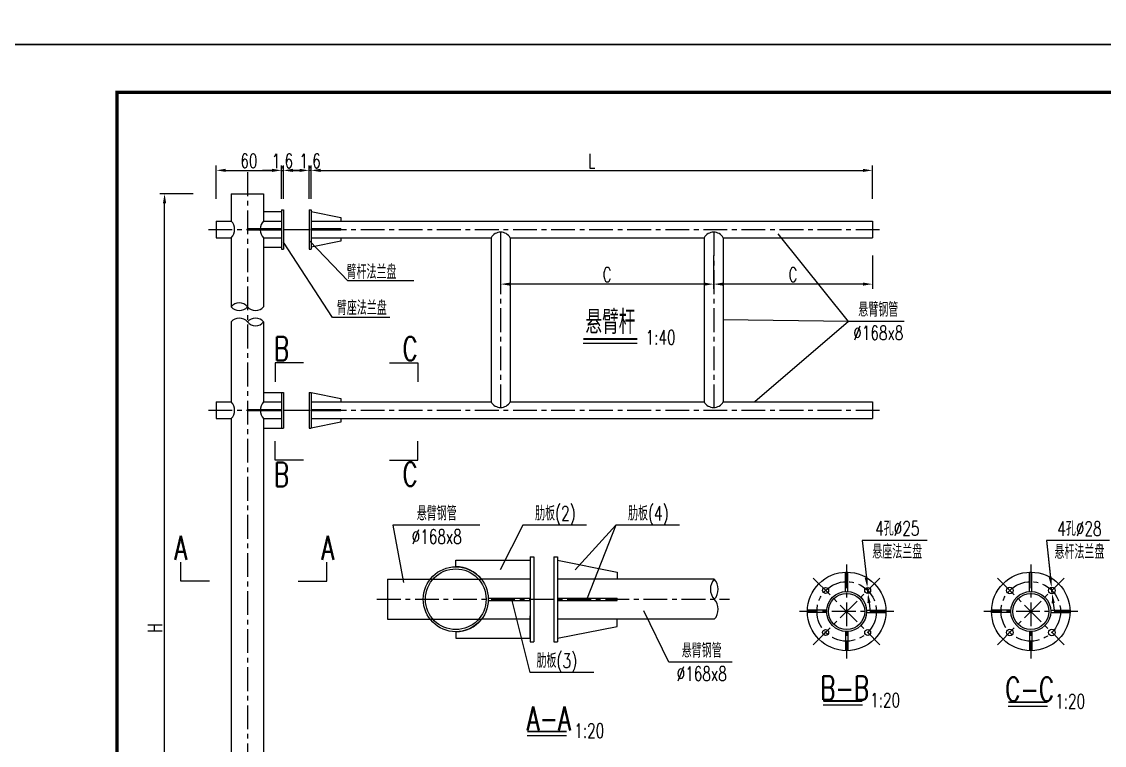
# Model space of a CAD drawing. Extents: x 4349 to 271026, y -15323 to -8945.
# Drawn here: x 4936.9 to 5164.3, y -14497.1 to -14345.1 of the extents above; entities that cross this region are included whole.
import ezdxf
from ezdxf.enums import TextEntityAlignment as Align

# ---------------------------------------------------------------- set-up
doc = ezdxf.new("R2010")
doc.units = 0
doc.header["$LTSCALE"] = 2
doc.header["$PDMODE"] = 32
doc.header["$PDSIZE"] = 0.3
doc.linetypes.add('CENTERX2', pattern=[4, 2.5, -0.5, 0.5, -0.5])
doc.layers.get('DEFPOINTS').update_dxf_attribs({"linetype": 'CONTINUOUS'})
for name, color, linetype in [('中线', 2, 'CENTERX2'), ('图框', 7, 'CONTINUOUS'), ('尺寸标注', 4, 'CONTINUOUS'), ('文字', 7, 'CONTINUOUS'), ('文字符号', 7, 'CONTINUOUS'), ('结构1', 1, 'CONTINUOUS'), ('结构2', 7, 'CONTINUOUS')]:
    doc.layers.add(name, color=color, linetype=linetype)
doc.styles.get("Standard").update_dxf_attribs({"font": 'simplex1.shx', "width": 0.7, "bigfont": 'hztxt.shx'})
doc.dimstyles.new('1：10', dxfattribs={"dimtxt": 3, "dimasz": 2, "dimexe": 1, "dimexo": 1, "dimgap": 0.5, "dimtad": 1, "dimrnd": 0.0095, "dimdsep": 46, "dimtxsty": 'Standard', "dimcen": 0.09, "dimclrd": 256, "dimclre": 256, "dimadec": 0, "dimazin": 0, "dimtfac": 1, "dimtix": 1, "dimtmove": 2, "dimatfit": 3, "dimfxl": 0, "dimtolj": 1, "dimtzin": 0, "dimarcsym": 0})
doc.dimstyles.new('1：20', dxfattribs={"dimtxt": 3, "dimasz": 2, "dimexe": 1, "dimexo": 1, "dimgap": 0.5, "dimtad": 1, "dimlfac": 2, "dimrnd": 0.0095, "dimdsep": 46, "dimtxsty": 'Standard', "dimcen": 0.09, "dimclrd": 256, "dimclre": 256, "dimclrt": 256, "dimadec": 0, "dimazin": 0, "dimtfac": 1, "dimtix": 1, "dimtmove": 2, "dimatfit": 3, "dimfxl": 0, "dimtolj": 1, "dimtzin": 0, "dimarcsym": 0})
doc.dimstyles.new('比例1：40', dxfattribs={"dimtxt": 3, "dimasz": 2, "dimexe": 1, "dimexo": 1, "dimgap": 0.5, "dimtad": 1, "dimdec": 0, "dimlfac": 4, "dimzin": 13, "dimdsep": 46, "dimtxsty": 'Standard', "dimcen": -0.09, "dimclrd": 256, "dimclre": 256, "dimclrt": 256, "dimaunit": 1, "dimadec": 0, "dimazin": 0, "dimtfac": 0.0005, "dimtdec": 0, "dimtix": 1, "dimtmove": 2, "dimatfit": 3, "dimfxl": 0, "dimtolj": 1, "dimtzin": 13, "dimarcsym": 0})

# ---------------------------------------------------------------- blocks, each defined once
blk = doc.blocks.new('*D871')
at = {"layer": 'DEFPOINTS', "color": 0, "linetype": 'Continuous'}
for p in [(4991.46, -14376.32), (4977.76, -14386.98), (4991.46, -14386.98)]:
    blk.add_point(p, dxfattribs=at)
at = {"layer": '尺寸标注', "linetype": 'Continuous', "lineweight": -2}
for p, q in [((4977.76, -14382.32), (4977.76, -14375.32)), ((4979.76, -14376.32), (4989.46, -14376.32)), ((4991.46, -14382.32), (4991.46, -14375.32))]:
    blk.add_line(p, q, dxfattribs=at)
at = {"layer": '尺寸标注', "linetype": 'Continuous'}
for points in [[(4979.76, -14375.99), (4979.76, -14376.65), (4977.76, -14376.32)], [(4989.46, -14375.99), (4989.46, -14376.65), (4991.46, -14376.32)]]:
    blk.add_solid(points, dxfattribs=at)
at = {"layer": '尺寸标注', "linetype": 'Continuous', "insert": (4984.61, -14374.32), "char_height": 3, "attachment_point": 5}
blk.add_mtext('\\A1;60', dxfattribs=at)
blk = doc.blocks.new('*D838')
at = {"layer": 'DEFPOINTS', "color": 0, "linetype": 'Continuous'}
for p in [(4966.88, -14381.23), (4980.88, -14381.23), (4966.88, -14563.73)]:
    blk.add_point(p, dxfattribs=at)
at = {"layer": '尺寸标注', "linetype": 'Continuous', "lineweight": -2}
for p, q in [((4972.88, -14381.23), (4965.88, -14381.23)), ((4966.88, -14561.73), (4966.88, -14383.23)), ((4966.88, -14563.73), (4965.88, -14563.73))]:
    blk.add_line(p, q, dxfattribs=at)
at = {"layer": '尺寸标注', "linetype": 'Continuous'}
for points in [[(4966.55, -14383.23), (4967.22, -14383.23), (4966.88, -14381.23)], [(4966.55, -14561.73), (4967.22, -14561.73), (4966.88, -14563.73)]]:
    blk.add_solid(points, dxfattribs=at)
at = {"layer": '尺寸标注', "color": 0, "linetype": 'Continuous', "insert": (4964.88, -14472.48), "char_height": 3, "attachment_point": 5, "rotation": 90}
blk.add_mtext('\\A1;H', dxfattribs=at)
blk = doc.blocks.new('*D839')
at = {"layer": 'DEFPOINTS', "color": 0, "linetype": 'Continuous'}
for p in [(5115.61, -14376.33), (4997.66, -14384.61), (5115.61, -14386.98)]:
    blk.add_point(p, dxfattribs=at)
at = {"layer": '尺寸标注', "linetype": 'Continuous', "lineweight": -2}
for p, q in [((4997.66, -14382.33), (4997.66, -14375.33)), ((4999.66, -14376.33), (5113.61, -14376.33)), ((5115.61, -14382.33), (5115.61, -14375.33))]:
    blk.add_line(p, q, dxfattribs=at)
at = {"layer": '尺寸标注', "linetype": 'Continuous'}
for points in [[(4999.66, -14376), (4999.66, -14376.66), (4997.66, -14376.33)], [(5113.61, -14376), (5113.61, -14376.66), (5115.61, -14376.33)]]:
    blk.add_solid(points, dxfattribs=at)
at = {"layer": '尺寸标注', "linetype": 'Continuous', "insert": (5056.63, -14374.33), "char_height": 3, "attachment_point": 5}
blk.add_mtext('\\A1;L', dxfattribs=at)
blk = doc.blocks.new('*D840')
at = {"layer": 'DEFPOINTS', "color": 0, "linetype": 'Continuous'}
for p in [(4997.26, -14376.33), (4997.26, -14384.61), (4997.66, -14384.61)]:
    blk.add_point(p, dxfattribs=at)
at = {"layer": '尺寸标注', "linetype": 'Continuous', "lineweight": -2}
for p, q in [((4995.26, -14376.33), (4993.26, -14376.33)), ((4997.26, -14382.33), (4997.26, -14375.33)), ((4997.66, -14376.33), (4997.26, -14376.33)), ((4997.66, -14382.33), (4997.66, -14375.33)), ((4999.66, -14376.33), (5001.66, -14376.33))]:
    blk.add_line(p, q, dxfattribs=at)
at = {"layer": '尺寸标注', "linetype": 'Continuous'}
for points in [[(4995.26, -14376), (4995.26, -14376.66), (4997.26, -14376.33)], [(4999.66, -14376), (4999.66, -14376.66), (4997.66, -14376.33)]]:
    blk.add_solid(points, dxfattribs=at)
at = {"layer": '尺寸标注', "linetype": 'Continuous', "insert": (4997.46, -14374.33), "char_height": 3, "attachment_point": 5}
blk.add_mtext('\\A1;1.6', dxfattribs=at)
blk = doc.blocks.new('*D841')
at = {"layer": 'DEFPOINTS', "color": 0, "linetype": 'Continuous'}
for p in [(4991.86, -14376.33), (4991.46, -14384.61), (4991.86, -14384.61)]:
    blk.add_point(p, dxfattribs=at)
at = {"layer": '尺寸标注', "linetype": 'Continuous', "lineweight": -2}
for p, q in [((4989.46, -14376.33), (4987.46, -14376.33)), ((4991.46, -14382.33), (4991.46, -14375.33)), ((4991.46, -14376.33), (4991.86, -14376.33)), ((4991.86, -14382.33), (4991.86, -14375.33)), ((4993.86, -14376.33), (4995.86, -14376.33))]:
    blk.add_line(p, q, dxfattribs=at)
at = {"layer": '尺寸标注', "linetype": 'Continuous'}
for points in [[(4989.46, -14376), (4989.46, -14376.66), (4991.46, -14376.33)], [(4993.86, -14376), (4993.86, -14376.66), (4991.86, -14376.33)]]:
    blk.add_solid(points, dxfattribs=at)
at = {"layer": '尺寸标注', "linetype": 'Continuous', "insert": (4991.66, -14374.33), "char_height": 3, "attachment_point": 5}
blk.add_mtext('\\A1;1.6', dxfattribs=at)
blk = doc.blocks.new('*D713')
at = {"layer": 'DEFPOINTS', "color": 0, "linetype": 'Continuous'}
for p in [(5082.26, -14389.31), (5115.61, -14390.48), (5082.26, -14400.23)]:
    blk.add_point(p, dxfattribs=at)
at = {"layer": '尺寸标注', "linetype": 'Continuous', "lineweight": -2}
for p, q in [((5082.26, -14394.23), (5082.26, -14401.23)), ((5115.61, -14394.23), (5115.61, -14401.23)), ((5113.61, -14400.23), (5084.26, -14400.23))]:
    blk.add_line(p, q, dxfattribs=at)
at = {"layer": '尺寸标注', "linetype": 'Continuous'}
for points in [[(5084.26, -14399.9), (5084.26, -14400.56), (5082.26, -14400.23)], [(5113.61, -14399.9), (5113.61, -14400.56), (5115.61, -14400.23)]]:
    blk.add_solid(points, dxfattribs=at)
at = {"layer": '尺寸标注', "linetype": 'Continuous', "insert": (5098.94, -14398.23), "char_height": 3, "attachment_point": 5}
blk.add_mtext('\\A1;C', dxfattribs=at)
blk = doc.blocks.new('*D714')
at = {"layer": 'DEFPOINTS', "color": 0, "linetype": 'Continuous'}
for p in [(5037.5, -14389.31), (5082.26, -14389.31), (5037.5, -14400.23)]:
    blk.add_point(p, dxfattribs=at)
at = {"layer": '尺寸标注', "linetype": 'Continuous', "lineweight": -2}
for p, q in [((5037.5, -14394.23), (5037.5, -14401.23)), ((5082.26, -14394.23), (5082.26, -14401.23)), ((5080.26, -14400.23), (5039.5, -14400.23))]:
    blk.add_line(p, q, dxfattribs=at)
at = {"layer": '尺寸标注', "linetype": 'Continuous'}
for points in [[(5039.5, -14399.9), (5039.5, -14400.56), (5037.5, -14400.23)], [(5080.26, -14399.9), (5080.26, -14400.56), (5082.26, -14400.23)]]:
    blk.add_solid(points, dxfattribs=at)
at = {"layer": '尺寸标注', "linetype": 'Continuous', "insert": (5059.88, -14398.23), "char_height": 3, "attachment_point": 5}
blk.add_mtext('\\A1;C', dxfattribs=at)
blk = doc.blocks.new('12345')
at = {"layer": '图框'}
blk.add_lwpolyline([(4926.93, -9362.88), (4926.93, -9065.88), (4506.93, -9065.88), (4506.93, -9362.88)], close=True, dxfattribs=at)
blk = doc.blocks.new('123456')
at = {"layer": '图框', "linetype": 'Continuous'}
blk.add_blockref('12345', (0, -2522.15), dxfattribs=at)

msp = doc.modelspace()

# ---------------------------------------------------------------- linework, layer by layer
at = {"layer": '中线'}
for p, q in [((4984.29655, -14376.73084), (4984.29655, -14590.64948)), ((4976.10905, -14388.73132), (5117.10974, -14388.73132)), ((5037.49904, -14389.30883), (5037.49904, -14426.1538)), ((5082.2606, -14389.30883), (5082.2606, -14426.1538)), ((4976.10905, -14426.73132), (5117.10974, -14426.73132)), ((5110.20051, -14459.1041), (5110.20051, -14478.9041)), ((5148.89451, -14459.1041), (5148.89451, -14478.9041)), ((5103.20015, -14462.00375), (5117.20087, -14476.00446)), ((5103.20015, -14476.00446), (5117.20087, -14462.00375)), ((5141.89415, -14476.00446), (5155.89486, -14462.00375)), ((5141.89415, -14462.00375), (5155.89486, -14476.00446)), ((5011.50998, -14466.4435), (5085.59339, -14466.4435)), ((5120.10051, -14469.0041), (5100.30051, -14469.0041)), ((5158.79451, -14469.0041), (5138.99451, -14469.0041))]:
    msp.add_line(p, q, dxfattribs=at)
for centre in [(5110.20051, -14469.0041), (5148.89451, -14469.0041)]:
    msp.add_circle(centre, 6.25, dxfattribs=at)
at = {"layer": '图框', "const_width": 0.7}
msp.add_lwpolyline([(5336.92857, -14359.90394), (4956.92857, -14359.90394), (4956.92858, -14636.90394), (5336.92858, -14636.90394), (5336.92857, -14359.90394)], dxfattribs=at)
at = {"layer": '尺寸标注', "color": 2}
for p, q in [((5014.83224, -14450.89756), (5017.06839, -14462.9435)), ((5033.12196, -14450.89756), (5014.83224, -14450.89756)), ((5042.18765, -14450.89756), (5037.38936, -14460.27951)), ((5055.56085, -14450.89756), (5042.18765, -14450.89756)), ((5061.70457, -14450.89756), (5053.1555, -14460.27951)), ((5061.70457, -14450.89756), (5055.70492, -14466.1935)), ((5075.07777, -14450.89756), (5061.70457, -14450.89756)), ((5113.49135, -14454.09675), (5114.33908, -14461.97475)), ((5127.13096, -14454.09675), (5113.49135, -14454.09675)), ((5165.40583, -14454.09777), (5152.21676, -14454.10035)), ((5152.21676, -14454.10035), (5153.01522, -14461.9827)), ((5043.72897, -14481.83852), (5039.94995, -14466.6935)), ((5072.83567, -14479.69163), (5067.59608, -14468.9092)), ((5086.17543, -14479.69163), (5072.83567, -14479.69163)), ((5057.10217, -14481.83852), (5043.72897, -14481.83852))]:
    msp.add_line(p, q, dxfattribs=at)
at = {"layer": '尺寸标注', "linetype": 'Continuous'}
for p, q in [((5113.49135, -14454.09675), (5114.33908, -14461.97475)), ((5152.21676, -14454.10035), (5153.00599, -14461.9023)), ((5114.68679, -14465.2061), (5114.55306, -14463.96327)), ((5153.39376, -14465.28012), (5153.23409, -14463.88925)), ((5114.90077, -14467.19462), (5115.11475, -14469.18314)), ((5153.62186, -14467.26707), (5153.84996, -14469.25402))]:
    msp.add_line(p, q, dxfattribs=at)
at = {"layer": '尺寸标注', "linetype": 'ByBlock'}
for centre, start, end in [((4982.5903, -14406.37702), 39.372349, 140.627651), ((4982.5903, -14403.57671), 219.372349, 320.627651), ((4986.0028, -14403.57671), 219.372349, 320.627651), ((4982.5903, -14409.57307), 39.372349, 140.627651), ((4986.0028, -14409.57307), 39.372349, 140.627651), ((4986.0028, -14406.77276), 219.372349, 320.627651)]:
    msp.add_arc(centre, 2.2072, start, end, dxfattribs=at)
at = {"layer": '尺寸标注', "linetype": 'Continuous'}
for points in [[(5114.6705, -14461.93909), (5114.00766, -14462.01042), (5114.55306, -14463.96327)], [(5153.33714, -14461.86429), (5152.67483, -14461.94032), (5153.23409, -14463.88925)], [(5115.23219, -14467.15896), (5114.56935, -14467.23028), (5114.68679, -14465.2061)], [(5153.95302, -14467.22905), (5153.2907, -14467.30509), (5153.39376, -14465.28012)]]:
    msp.add_solid(points, dxfattribs=at)
at = {"layer": '文字'}
for p, q in [((5054.87369, -14412.60461), (5066.18938, -14412.60461)), ((5105.27716, -14488.64205), (5113.51327, -14488.64205)), ((5144.14031, -14488.88767), (5152.37642, -14488.88767)), ((5043.1076, -14495.04868), (5051.34372, -14495.04868))]:
    msp.add_line(p, q, dxfattribs=at)
at = {"layer": '文字', "const_width": 0.4}
for points in [[(5054.87369, -14411.78042), (5066.18938, -14411.78042)], [(5105.27716, -14487.81786), (5113.51327, -14487.81786)], [(5144.14031, -14488.06348), (5152.37642, -14488.06348)], [(5043.1076, -14494.22449), (5051.34372, -14494.22449)]]:
    msp.add_lwpolyline(points, dxfattribs=at)
at = {"layer": '文字符号'}
for p, q in [((5110.59641, -14408.08806), (5095.82664, -14389.64251)), ((5002.14504, -14407.24893), (4991.85905, -14391.44407)), ((5005.38031, -14399.52067), (4997.39231, -14391.21154)), ((5019.26431, -14399.52067), (5005.38031, -14399.52067)), ((5014.19388, -14407.24893), (5002.14504, -14407.24893)), ((5110.59641, -14408.08806), (5084.2606, -14407.73132)), ((5110.59641, -14408.08806), (5090.9244, -14424.98132)), ((5122.30015, -14408.08806), (5110.59641, -14408.08806))]:
    msp.add_line(p, q, dxfattribs=at)
at = {"layer": '结构1'}
for p, q in [((4980.88405, -14381.23132), (4980.88405, -14386.98132)), ((4980.88405, -14381.23132), (4987.70905, -14381.23132)), ((4987.70905, -14381.23132), (4987.70905, -14386.98132)), ((4987.70905, -14384.98132), (4991.45905, -14384.98132)), ((4991.45905, -14384.60632), (4991.85905, -14384.60632)), ((4991.45905, -14384.60632), (4991.45905, -14392.85632)), ((4991.85905, -14384.60632), (4991.85905, -14392.85632)), ((4997.25974, -14384.60632), (4997.65974, -14384.60632)), ((4997.25974, -14384.60632), (4997.25974, -14392.85632)), ((4997.65974, -14384.60632), (4997.65974, -14392.85632)), ((4997.65974, -14384.98132), (5003.90974, -14386.23132)), ((4977.75905, -14386.98132), (4980.88405, -14386.98132)), ((4977.75905, -14386.98132), (4977.75905, -14390.48132)), ((4987.70905, -14386.98132), (4991.45905, -14386.98132)), ((4997.65974, -14386.98132), (5115.60974, -14386.98132)), ((5003.90974, -14386.23132), (5003.90974, -14386.98132)), ((5115.60974, -14386.98132), (5115.60974, -14390.48132)), ((4977.75905, -14390.48132), (4980.88405, -14390.48132)), ((4980.88405, -14390.48132), (4980.88405, -14404.97686)), ((4984.29655, -14388.85632), (4984.29655, -14388.60632)), ((4991.45905, -14388.60632), (4984.29655, -14388.60632)), ((4991.45905, -14388.85632), (4984.29655, -14388.85632)), ((4987.70905, -14390.48132), (4991.45905, -14390.48132)), ((4987.70905, -14390.48132), (4987.70905, -14404.97686)), ((4997.65974, -14388.85632), (4997.65974, -14388.60632)), ((5003.90974, -14388.60632), (4997.65974, -14388.60632)), ((5003.90974, -14388.85632), (4997.65974, -14388.85632)), ((4997.65974, -14390.48132), (5035.49904, -14390.48132)), ((5003.90974, -14388.60632), (5003.90974, -14388.85632)), ((5003.90974, -14390.48132), (5003.90974, -14391.23132)), ((5035.49904, -14390.48132), (5035.49904, -14424.98132)), ((5039.49904, -14390.48132), (5080.2606, -14390.48132)), ((5039.49904, -14390.48132), (5039.49904, -14424.98132)), ((5080.2606, -14390.48132), (5080.2606, -14424.98132)), ((5084.2606, -14390.48132), (5115.60974, -14390.48132)), ((5084.2606, -14390.48132), (5084.2606, -14424.98132)), ((4987.70905, -14392.48132), (4991.45905, -14392.48132)), ((4991.45905, -14392.85632), (4991.85905, -14392.85632)), ((4997.25974, -14392.85632), (4997.65974, -14392.85632)), ((5003.90974, -14391.23132), (4997.65974, -14392.48132)), ((4980.88405, -14408.17291), (4980.88405, -14424.98132)), ((4987.70905, -14408.17291), (4987.70905, -14424.98132)), ((4987.70905, -14422.98132), (4991.85905, -14422.98132)), ((4991.45905, -14422.98132), (4991.45905, -14430.48132)), ((4991.85905, -14422.98132), (4991.85905, -14430.48132)), ((4997.25974, -14422.98132), (4997.25974, -14430.48132)), ((4997.25974, -14422.98132), (4997.65974, -14422.98132)), ((4997.65974, -14422.98132), (4997.65974, -14430.48132)), ((4997.65974, -14422.98132), (5003.90974, -14424.23132)), ((5003.90974, -14424.23132), (5003.90974, -14424.98132)), ((4977.75905, -14424.98132), (4977.75905, -14428.48132)), ((4977.75905, -14424.98132), (4980.88405, -14424.98132)), ((4984.29655, -14426.85632), (4984.29655, -14426.60632)), ((4991.45905, -14426.60632), (4984.29655, -14426.60632)), ((4991.45905, -14426.85632), (4984.29655, -14426.85632)), ((4987.70905, -14424.98132), (4991.45905, -14424.98132)), ((4997.65974, -14424.98132), (5035.49904, -14424.98132)), ((5003.90974, -14426.60632), (4997.65974, -14426.60632)), ((4997.65974, -14426.85632), (4997.65974, -14426.60632)), ((5003.90974, -14426.85632), (4997.65974, -14426.85632)), ((5003.90974, -14426.60632), (5003.90974, -14426.85632)), ((5039.49904, -14424.98132), (5080.2606, -14424.98132)), ((5084.2606, -14424.98132), (5115.60974, -14424.98132)), ((5115.60974, -14424.98132), (5115.60974, -14428.48132)), ((4977.75905, -14428.48132), (4980.88405, -14428.48132)), ((4980.88405, -14428.48132), (4980.88405, -14553.73132)), ((4987.70905, -14428.48132), (4987.70905, -14553.73132)), ((4987.70905, -14428.48132), (4991.45905, -14428.48132)), ((4997.65974, -14428.48132), (5115.60974, -14428.48132)), ((5003.90974, -14429.23132), (4997.65974, -14430.48132)), ((5003.90974, -14428.48132), (5003.90974, -14429.23132)), ((4987.70905, -14430.48132), (4991.85905, -14430.48132)), ((4997.25974, -14430.48132), (4997.65974, -14430.48132)), ((5028.07688, -14459.6185), (5028.07688, -14458.2435)), ((5028.07688, -14458.2435), (5043.70188, -14458.2435)), ((5043.70188, -14457.4935), (5044.50188, -14457.4935)), ((5043.70188, -14457.4935), (5043.70188, -14475.3935)), ((5043.70188, -14458.2435), (5043.70188, -14462.9435)), ((5044.50188, -14457.4935), (5044.50188, -14475.3935)), ((5048.65492, -14457.4935), (5049.45492, -14457.4935)), ((5048.65492, -14457.4935), (5048.65492, -14475.3935)), ((5049.45492, -14457.4935), (5049.45492, -14475.3935)), ((5049.45492, -14458.2435), (5061.95492, -14460.7435)), ((5061.95492, -14460.7435), (5061.95492, -14462.2435)), ((5013.70188, -14462.2435), (5022.69723, -14462.2435)), ((5013.70188, -14462.2435), (5013.70188, -14470.6435)), ((5022.74859, -14462.2435), (5033.45653, -14462.2435)), ((5043.70188, -14462.2435), (5033.45653, -14462.2435)), ((5082.39889, -14462.2435), (5049.45492, -14462.2435)), ((5049.45492, -14466.1935), (5061.95492, -14466.1935)), ((5049.45492, -14466.6935), (5061.95492, -14466.6935)), ((5061.95492, -14466.6935), (5061.95492, -14466.1935)), ((5043.70188, -14474.6435), (5043.70188, -14469.9435)), ((5013.70188, -14470.6435), (5022.69723, -14470.6435)), ((5022.74859, -14470.6435), (5033.45653, -14470.6435)), ((5043.70188, -14470.6435), (5033.45653, -14470.6435)), ((5082.39889, -14470.6435), (5049.45492, -14470.6435)), ((5049.45492, -14474.6435), (5061.95492, -14472.1435)), ((5061.95492, -14472.1435), (5061.95492, -14470.6435)), ((5028.07688, -14473.2685), (5028.07688, -14474.6435)), ((5028.07688, -14474.6435), (5043.70188, -14474.6435)), ((5043.70188, -14475.3935), (5044.50188, -14475.3935)), ((5048.65492, -14475.3935), (5049.45492, -14475.3935))]:
    msp.add_line(p, q, dxfattribs=at)
for points in [[(5034.8973, -14466.1935), (5043.70188, -14466.1935)], [(5034.8973, -14466.6935), (5043.70188, -14466.6935)]]:
    msp.add_lwpolyline(points, dxfattribs=at)
for centre, radius in [((5110.20051, -14469.0041), 8.25), ((5148.89451, -14469.0041), 8.25), ((5110.20051, -14469.0041), 4.2), ((5110.20051, -14469.0041), 3.8), ((5148.89451, -14469.0041), 4.2), ((5148.89451, -14469.0041), 3.8)]:
    msp.add_circle(centre, radius, dxfattribs=at)
for centre, radius, start, end in [((4979.12369, -14388.73132), 2.48221, 315.1691386, 44.8308614), ((4989.46941, -14388.73132), 2.48221, 135.1691386, 177.1134606), ((4989.46941, -14388.73132), 2.48221, 182.8865394, 224.8308614), ((5037.49904, -14391.60084), 2.29202, 29.2385373, 150.7614627), ((5082.2606, -14391.60084), 2.29202, 29.2385373, 150.7614627), ((4979.12369, -14426.73132), 2.48221, 315.1691386, 44.8308614), ((4989.46941, -14426.73132), 2.48221, 135.1691386, 224.8308614), ((5037.49904, -14423.86179), 2.29202, 209.2385373, 330.7614627), ((5082.2606, -14423.86179), 2.29202, 209.2385373, 330.7614627), ((5028.07688, -14466.4435), 6.825, 37.9798724, 90), ((5028.07688, -14466.4435), 6.825, 270, 322.0201276)]:
    msp.add_arc(centre, radius, start, end, dxfattribs=at)
at = {"layer": '结构2', "color": 1}
for p, q in [((4990.10058, -14416.78456), (4990.10058, -14420.78456)), ((5020.11917, -14416.78456), (5020.11917, -14420.78456)), ((4990.10058, -14437.21936), (4990.10058, -14433.21936)), ((5020.11917, -14437.21936), (5020.11917, -14433.21936)), ((4970.31608, -14462.63039), (4970.31608, -14458.63039)), ((5000.9878, -14462.63039), (5000.9878, -14458.63039))]:
    msp.add_line(p, q, dxfattribs=at)
at = {"layer": '结构2'}
for p, q in [((4996.10058, -14416.78456), (4990.10058, -14416.78456)), ((5014.11917, -14416.78456), (5020.11917, -14416.78456)), ((4996.10058, -14437.21936), (4990.10058, -14437.21936)), ((5014.11917, -14437.21936), (5020.11917, -14437.21936)), ((5109.95051, -14464.81155), (5109.95051, -14460.8041)), ((5110.45051, -14460.8041), (5109.95051, -14460.8041)), ((5110.45051, -14464.81155), (5110.45051, -14460.8041)), ((5149.14451, -14460.8041), (5148.64451, -14460.8041)), ((5148.64451, -14464.81155), (5148.64451, -14460.8041)), ((5149.14451, -14464.81155), (5149.14451, -14460.8041)), ((4976.31608, -14462.63039), (4970.31608, -14462.63039)), ((4994.9878, -14462.63039), (5000.9878, -14462.63039)), ((5106.00796, -14468.7541), (5102.00051, -14468.7541)), ((5102.00051, -14468.7541), (5102.00051, -14469.2541)), ((5106.00796, -14469.2541), (5102.00051, -14469.2541)), ((5114.39306, -14468.7541), (5118.40051, -14468.7541)), ((5114.39306, -14469.2541), (5118.40051, -14469.2541)), ((5118.40051, -14468.7541), (5118.40051, -14469.2541)), ((5140.69451, -14468.7541), (5140.69451, -14469.2541)), ((5144.70195, -14468.7541), (5140.69451, -14468.7541)), ((5144.70195, -14469.2541), (5140.69451, -14469.2541)), ((5153.08706, -14468.7541), (5157.09451, -14468.7541)), ((5153.08706, -14469.2541), (5157.09451, -14469.2541)), ((5157.09451, -14468.7541), (5157.09451, -14469.2541)), ((5109.95051, -14473.19666), (5109.95051, -14477.2041)), ((5110.45051, -14473.19666), (5110.45051, -14477.2041)), ((5148.64451, -14473.19666), (5148.64451, -14477.2041)), ((5149.14451, -14473.19666), (5149.14451, -14477.2041)), ((5110.45051, -14477.2041), (5109.95051, -14477.2041)), ((5149.14451, -14477.2041), (5148.64451, -14477.2041))]:
    msp.add_line(p, q, dxfattribs=at)
for centre, radius in [((5028.07688, -14466.4435), 6.825), ((5028.07688, -14466.4435), 6.375), ((5105.78109, -14464.58469), 0.625), ((5114.61993, -14464.58469), 0.625), ((5144.47509, -14464.58469), 0.7), ((5153.31392, -14464.58469), 0.7), ((5105.78109, -14473.42352), 0.625), ((5114.61993, -14473.42352), 0.625), ((5144.47509, -14473.42352), 0.7), ((5153.31392, -14473.42352), 0.7)]:
    msp.add_circle(centre, radius, dxfattribs=at)
for centre, start, end in [((5084.66633, -14464.3435), 137.1955605, 222.8044395), ((5080.13145, -14464.3435), 317.1955605, 42.8044395), ((5080.13145, -14468.5435), 317.1955605, 42.8044395)]:
    msp.add_arc(centre, 3.09052, start, end, dxfattribs=at)

# ---------------------------------------------------------------- block references
at = {"layer": '图框', "color": 1, "linetype": 'Continuous'}
for p in [(420, -2464.87737), (420, -2761.87737)]:
    msp.add_blockref('123456', p, dxfattribs=at)

# ---------------------------------------------------------------- texts
at = {"layer": '文字', "width": 0.7}
for s, height, p in [('臂杆法兰盘', 3, (5010.36372, -14397.65469)), ('臂座法兰盘', 3, (5008.33218, -14405.21226)), ('悬臂钢管', 3, (5116.84458, -14405.58806)), ('悬臂杆', 5, (5060.56505, -14408.20317)), ('1:40', 3, (5071.10425, -14411.42037)), ('%%C168x8', 3, (5116.84458, -14410.46076)), ('B', 5, (4991.47865, -14413.78077)), ('C', 5, (5018.46197, -14413.78077)), ('B', 5, (4991.47865, -14440.22315)), ('C', 5, (5018.46197, -14440.16115)), ('悬臂钢管', 3, (5024.07494, -14448.39756)), ('肋板(2)', 3, (5049.00022, -14448.39756)), ('肋板(4)', 3, (5068.51714, -14448.39756)), ('4孔%%c25', 3, (5120.8403, -14451.55443)), ('%%C168x8', 3, (5024.07494, -14453.27026)), ('4孔%%c28', 3, (5159.1107, -14451.59675)), ('A', 5, (4970.31608, -14455.63039)), ('A', 5, (5001.21637, -14455.63039)), ('悬座法兰盘', 3, (5120.8403, -14456.42713)), ('悬杆法兰盘', 3, (5159.1107, -14456.46946)), ('悬臂钢管', 3, (5079.7537, -14477.19163)), ('肋板(3)', 3, (5049.29619, -14479.33852)), ('%%C168x8', 3, (5079.7537, -14482.06433)), ('B-B', 5, (5109.79962, -14485.08639)), ('C-C', 5, (5148.66277, -14485.33201)), ('1:20', 3, (5118.29309, -14487.64101)), ('1:20', 3, (5157.15625, -14487.88664)), ('A-A', 5, (5047.63007, -14491.49302)), ('1:20', 3, (5056.12354, -14494.04764))]:
    msp.add_text(s, height=height, dxfattribs=at).set_placement(p, align=Align.MIDDLE_CENTER)

# ---------------------------------------------------------------- dimensions: what is measured, and where the dimension line sits
at = {"layer": '尺寸标注', "linetype": 'Continuous'}
for base, p1, p2, text, dimstyle, picture, middle in [((4991.45905, -14376.31905), (4977.75905, -14386.98132), (4991.45905, -14386.98132), '60', '比例1：40', '*D871', (4984.60905, -14374.31905)), ((4991.85905, -14376.32873), (4991.45905, -14384.60632), (4991.85905, -14384.60632), '1.6', '比例1：40', '*D841', (4991.65905, -14374.32873)), ((4997.25974, -14376.32873), (4997.65974, -14384.60632), (4997.25974, -14384.60632), '1.6', '比例1：40', '*D840', (4997.45974, -14374.32873)), ((5115.60974, -14376.32873), (4997.65974, -14384.60632), (5115.60974, -14386.98132), 'L', '比例1：40', '*D839', (5056.63474, -14374.32873)), ((5037.49904, -14400.23126), (5082.2606, -14389.30883), (5037.49904, -14389.30883), 'C', '1：20', '*D714', (5059.87982, -14398.23126)), ((5082.2606, -14400.23126), (5115.60974, -14390.48132), (5082.2606, -14389.30883), 'C', '1：20', '*D713', (5098.93517, -14398.23126))]:
    dim = msp.add_linear_dim(base=base, p1=p1, p2=p2, text=text, dimstyle=dimstyle, dxfattribs=at)
    dim.commit()
    dim.dimension.update_dxf_attribs({"geometry": picture, "text_midpoint": middle})
dim = msp.add_linear_dim(base=(4966.88178, -14381.23132), p1=(4966.88178, -14563.73132), p2=(4980.88405, -14381.23132), angle=90, text='H', dimstyle='1：10', dxfattribs=at)
dim.commit()
dim.dimension.update_dxf_attribs({"geometry": '*D838', "text_midpoint": (4964.88178, -14472.48132)})

doc.saveas('drawing.dxf')
